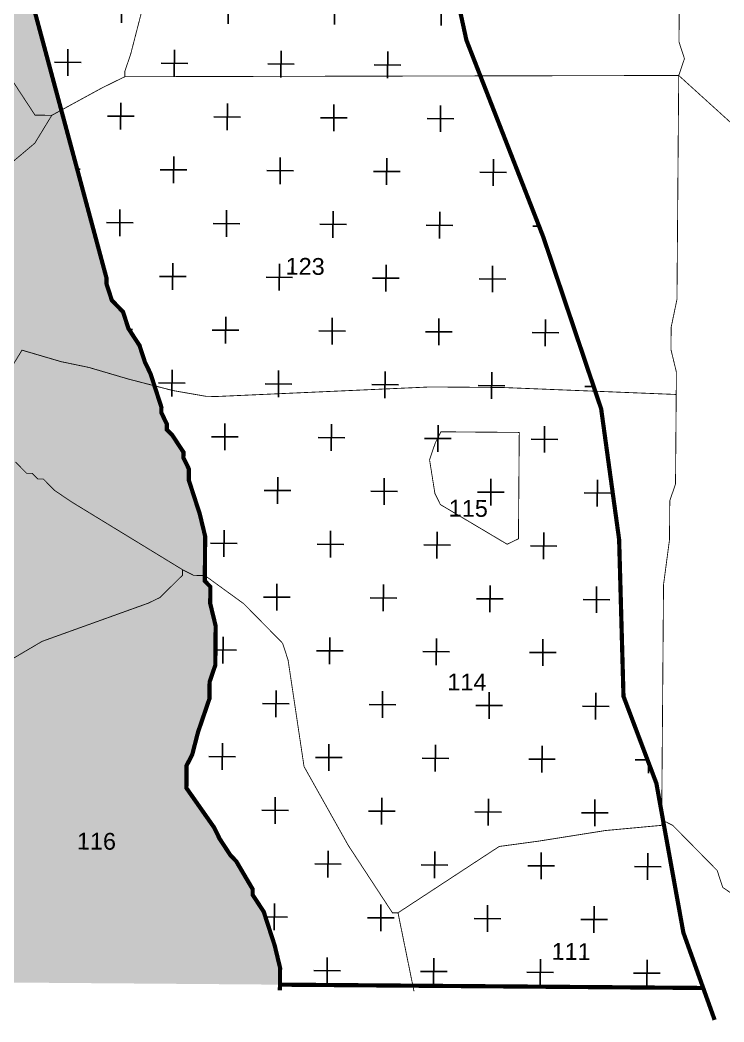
# Model space of a CAD drawing. Header units: metres. Extents: x 317370 to 326712, y 1824935 to 1838812.
# Drawn here: x 321754 to 322261, y 1824962 to 1825683 of the extents above; entities that cross this region are included whole.
import ezdxf

# ---------------------------------------------------------------- set-up
doc = ezdxf.new("R2010")
doc.units = ezdxf.units.M
doc.header["$MEASUREMENT"] = 0
for name, color, linetype in [('200M CRZ LINE', 22, 'Continuous'), ('500M CRZ LINE', 11, 'Continuous'), ('NDZ-200M FROM CRZ', 30, 'Continuous'), ('NDZ-500M FROM CRZ', 2, 'Continuous'), ('SURVEY NO.', 7, 'Continuous'), ('SURVEY PLOT BOUNDARY', 35, 'Continuous')]:
    doc.layers.add(name, color=color, linetype=linetype)
doc.styles.add('PDF Arial', font='arial.ttf')

# ---------------------------------------------------------------- blocks, each defined once
blk = doc.blocks.new('81')
at = {"layer": 'NDZ-200M FROM CRZ'}
h = blk.add_hatch(dxfattribs=at)
h.set_pattern_fill('CROSS', color=256, scale=3.023389, angle=-0.45083)
h.set_pattern_definition([(359.54917, (306983.874, 1824194.798), (19.348987, 19.046862), [9.59926, -28.79778]), (89.54917, (306988.635, 1824189.961), (-19.046862, 19.348987), [9.59926, -28.79778])])
h.paths.add_polyline_path([(321738.03, 1825816.47), (321738.06, 1825820.5), (321734.12, 1825832.63), (321730.19, 1825844.75), (321722.32, 1825869.01), (321714.35, 1825881.16), (321714.38, 1825885.2), (321662.62, 1825966.24), (321650.75, 1825994.55), (321650.78, 1825998.58), (321646.84, 1826010.71), (321642.88, 1826018.8), (321634.88, 1826026.93), (321619.33, 1826099.62), (321619.42, 1826111.71), (321615.48, 1826123.84), (321615.52, 1826127.87), (321599.74, 1826172.34), (321595.78, 1826180.44), (321587.81, 1826192.6), (321583.87, 1826204.72), (321579.87, 1826208.79), (321559.97, 1826241.2), (321544.17, 1826281.64), (321540.23, 1826293.76), (321532.27, 1826305.92), (321528.33, 1826318.05), (321520.33, 1826326.17), (321512.37, 1826338.33), (321500.34, 1826346.49), (321492.34, 1826354.61), (321480.31, 1826362.77), (321472.31, 1826370.9), (321460.28, 1826379.06), (321448.22, 1826383.18), (321436.19, 1826391.34), (321412.07, 1826399.59), (321399.98, 1826399.69), (321387.92, 1826403.81), (321352.7, 1826404.09), (321343.71, 1826420.29), (321308.26, 1826525.39), (321308.29, 1826529.42), (321292.51, 1826573.89), (321292.58, 1826581.96), (321288.55, 1826581.99), (321288.58, 1826586.02), (321280.58, 1826594.15), (321280.61, 1826598.18), (321276.65, 1826606.27), (321272.65, 1826610.34), (321272.68, 1826614.37), (321268.68, 1826618.43), (321260.68, 1826626.56), (321256.68, 1826630.62), (321252.65, 1826630.65), (321204.76, 1826691.5), (321200.73, 1826691.53), (321120.81, 1826780.86), (321116.84, 1826788.95), (321108.78, 1826789.02), (321108.81, 1826793.05), (321036.54, 1826829.9), (321032.55, 1826833.97), (321024.48, 1826834.03), (320956.15, 1826858.76), (320952.12, 1826858.79), (320875.66, 1826875.52), (320867.6, 1826875.58), (320863.57, 1826875.61), (320790.99, 1826872.15), (320786.95, 1826872.18), (320782.92, 1826872.21), (320774.86, 1826872.28), (320681.87, 1826836.72), (320673.81, 1826836.79), (320673.78, 1826832.76), (320532.1, 1826757.27), (320528.03, 1826753.27), (320442.88, 1826689.43), (320442.85, 1826685.4), (320438.82, 1826685.43), (320381.94, 1826629.44), (320381.91, 1826625.41), (320377.85, 1826621.41), (320369.72, 1826613.41), (320353.22, 1826565.16), (320340.72, 1826512.85), (320348.75, 1826508.75), (320360.87, 1826512.69), (320377.18, 1826536.75), (320417.94, 1826592.87), (320474.81, 1826648.87), (320555.93, 1826712.73), (320697.61, 1826788.22), (320790.6, 1826823.77), (320867.22, 1826827.2), (320939.65, 1826810.51), (321012.01, 1826785.75), (321084.28, 1826748.89), (321164.16, 1826655.54), (321220.12, 1826594.62), (321224.12, 1826590.56), (321232.12, 1826582.43), (321236.12, 1826578.37), (321240.08, 1826570.28), (321244.02, 1826558.15), (321248.02, 1826554.09), (321263.79, 1826509.61), (321299.21, 1826400.48), (321350.85, 1826303.32), (321346.41, 1826250.94), (321358.18, 1826210.53), (321381.89, 1826149.87), (321409.76, 1826105.3), (321425.53, 1826060.83), (321448.89, 1825955.82), (321468.76, 1825919.38), (321484.53, 1825874.91), (321544.27, 1825781.71), (321563.56, 1825672.7), (321630.06, 1825414.16), (321634.05, 1825410.09), (321638.05, 1825406.03), (321637.93, 1825389.9), (321641.96, 1825389.87), (321641.89, 1825381.81), (321649.92, 1825377.71), (321653.89, 1825369.62), (321657.89, 1825365.56), (321661.89, 1825361.49), (321661.86, 1825357.46), (321665.86, 1825353.4), (321665.76, 1825341.31), (321669.76, 1825337.24), (321669.73, 1825333.21), (321673.73, 1825329.15), (321673.7, 1825325.12), (321669.63, 1825321.12), (321673.63, 1825317.05), (321673.6, 1825313.02), (321681.6, 1825304.9), (321681.57, 1825300.86), (321685.53, 1825292.77), (321689.53, 1825288.71), (321689.15, 1825240.33), (321693.15, 1825236.27), (321693.09, 1825228.2), (321689.06, 1825228.24), (321689.03, 1825224.2), (321684.93, 1825216.17), (321680.81, 1825204.11), (321680.74, 1825196.05), (321676.49, 1825167.86), (321676.33, 1825147.7), (321672.24, 1825139.67), (321668.11, 1825127.61), (321667.98, 1825111.48), (321663.89, 1825103.45), (321699.6, 1825030.6), (321729.51, 1824990.05), (321941.12, 1824988.39), (321941.22, 1825000.48), (321937.32, 1825016.64), (321929.44, 1825040.89), (321921.48, 1825053.05), (321921.51, 1825057.08), (321909.58, 1825077.33), (321905.58, 1825081.39), (321897.61, 1825093.55), (321893.64, 1825101.65), (321873.71, 1825130.02), (321873.84, 1825146.15), (321877.93, 1825154.18), (321882.09, 1825170.27), (321886.22, 1825182.34), (321890.34, 1825194.4), (321890.44, 1825206.49), (321894.56, 1825218.56), (321894.79, 1825246.78), (321890.88, 1825262.93), (321890.98, 1825275.03), (321886.98, 1825279.09), (321887.23, 1825311.34), (321883.33, 1825327.5), (321879.39, 1825339.62), (321875.46, 1825351.75), (321875.52, 1825359.81), (321871.55, 1825367.91), (321871.58, 1825371.94), (321863.62, 1825384.1), (321859.62, 1825388.16), (321859.65, 1825392.19), (321855.68, 1825400.29), (321855.71, 1825404.32), (321851.78, 1825416.44), (321847.84, 1825428.57), (321843.88, 1825436.66), (321839.94, 1825448.79), (321831.97, 1825460.95), (321828.04, 1825473.07), (321824.04, 1825477.14), (321820.04, 1825481.2), (321816.1, 1825493.32), (321816.14, 1825497.36), (321757.39, 1825715.53)])
at = {"layer": 'NDZ-500M FROM CRZ'}
h = blk.add_hatch(dxfattribs=at)
h.set_pattern_fill('CROSS', color=256, scale=6.046778, angle=-0.45083)
h.set_pattern_definition([(359.54917, (306983.874, 1824194.8), (38.69797, 38.093725), [19.19852, -57.59556]), (89.54917, (306993.397, 1824185.124), (-38.093725, 38.69797), [19.19852, -57.59556])])
h.paths.add_polyline_path([(321993.36, 1825991.85), (321936.41, 1826090.35), (321890.5, 1826238.59), (321827.08, 1826376.17), (321779.48, 1826473.3), (321715.62, 1826554.44), (321648.26, 1826618.84), (321482.15, 1826694.26), (321406.39, 1826702.01), (321333.84, 1826702.58), (321245.07, 1826691.19), (321212.85, 1826681.23), (321252.65, 1826630.65), (321256.68, 1826630.62), (321260.68, 1826626.56), (321268.68, 1826618.43), (321272.68, 1826614.37), (321272.65, 1826610.34), (321276.65, 1826606.27), (321280.61, 1826598.18), (321280.58, 1826594.15), (321288.58, 1826586.02), (321288.55, 1826581.99), (321292.58, 1826581.96), (321292.51, 1826573.89), (321308.29, 1826529.42), (321308.26, 1826525.39), (321343.71, 1826420.29), (321352.7, 1826404.09), (321387.92, 1826403.81), (321399.98, 1826399.69), (321412.07, 1826399.59), (321436.19, 1826391.34), (321448.22, 1826383.18), (321460.28, 1826379.06), (321472.31, 1826370.9), (321480.31, 1826362.77), (321492.34, 1826354.61), (321500.34, 1826346.49), (321512.37, 1826338.33), (321520.33, 1826326.17), (321528.33, 1826318.05), (321532.27, 1826305.92), (321540.23, 1826293.76), (321544.17, 1826281.64), (321559.97, 1826241.2), (321579.87, 1826208.79), (321583.87, 1826204.72), (321587.81, 1826192.6), (321595.78, 1826180.44), (321599.74, 1826172.34), (321615.52, 1826127.87), (321615.48, 1826123.84), (321619.42, 1826111.71), (321619.33, 1826099.62), (321634.88, 1826026.93), (321642.88, 1826018.8), (321646.84, 1826010.71), (321650.78, 1825998.58), (321650.75, 1825994.55), (321662.62, 1825966.24), (321714.38, 1825885.2), (321714.35, 1825881.16), (321722.32, 1825869.01), (321730.19, 1825844.75), (321734.12, 1825832.63), (321738.06, 1825820.5), (321738.03, 1825816.47), (321757.39, 1825715.53), (321816.14, 1825497.36), (321816.1, 1825493.32), (321820.04, 1825481.2), (321824.04, 1825477.14), (321828.04, 1825473.07), (321831.97, 1825460.95), (321839.94, 1825448.79), (321843.88, 1825436.66), (321847.84, 1825428.57), (321851.78, 1825416.44), (321855.71, 1825404.32), (321855.68, 1825400.29), (321859.65, 1825392.19), (321859.62, 1825388.16), (321863.62, 1825384.1), (321871.58, 1825371.94), (321871.55, 1825367.91), (321875.52, 1825359.81), (321875.46, 1825351.75), (321879.39, 1825339.62), (321883.33, 1825327.5), (321887.23, 1825311.34), (321886.98, 1825279.09), (321890.98, 1825275.03), (321890.88, 1825262.93), (321894.79, 1825246.78), (321894.56, 1825218.56), (321890.44, 1825206.49), (321890.34, 1825194.4), (321886.22, 1825182.34), (321882.09, 1825170.27), (321877.93, 1825154.18), (321873.84, 1825146.15), (321873.71, 1825130.02), (321893.64, 1825101.65), (321897.61, 1825093.55), (321905.58, 1825081.39), (321909.58, 1825077.33), (321921.51, 1825057.08), (321921.48, 1825053.05), (321929.44, 1825040.89), (321937.32, 1825016.64), (321941.22, 1825000.48), (321941.12, 1824988.39), (322246.09, 1824985.99), (322231.8, 1825025.84), (322212.34, 1825133.41), (322188.65, 1825196.08), (322185.51, 1825308.99), (322172.55, 1825403.21), (322130.79, 1825527.13), (322075.47, 1825668.68), (322030.73, 1825874.64)])
at = {"layer": '200M CRZ LINE', "lineweight": 35, "const_width": 3.02}
blk.add_lwpolyline([(321757.39, 1825715.53), (321816.14, 1825497.36), (321816.1, 1825493.32), (321820.04, 1825481.2), (321824.04, 1825477.14), (321828.04, 1825473.07), (321831.97, 1825460.95), (321839.94, 1825448.79), (321843.88, 1825436.66), (321847.84, 1825428.57), (321851.78, 1825416.44), (321855.71, 1825404.32), (321855.68, 1825400.29), (321859.65, 1825392.19), (321859.62, 1825388.16), (321863.62, 1825384.1), (321871.58, 1825371.94), (321871.55, 1825367.91), (321875.52, 1825359.81), (321875.46, 1825351.75), (321879.39, 1825339.62), (321883.33, 1825327.5), (321887.23, 1825311.34), (321886.98, 1825279.09), (321890.98, 1825275.03), (321890.88, 1825262.93), (321894.79, 1825246.78), (321894.56, 1825218.56), (321890.44, 1825206.49), (321890.34, 1825194.4), (321886.22, 1825182.34), (321882.09, 1825170.27), (321877.93, 1825154.18), (321873.84, 1825146.15), (321873.71, 1825130.02), (321893.64, 1825101.65), (321897.61, 1825093.55), (321905.58, 1825081.39), (321909.58, 1825077.33), (321921.51, 1825057.08), (321921.48, 1825053.05), (321929.44, 1825040.89), (321937.32, 1825016.64), (321941.22, 1825000.48), (321941.09, 1824984.35)], dxfattribs=at)
at = {"layer": '500M CRZ LINE', "ltscale": 0.5, "const_width": 3.02, "flags": 128}
blk.add_lwpolyline([(321212.85, 1826681.23), (321245.07, 1826691.19), (321333.84, 1826702.58), (321406.39, 1826702.01), (321482.15, 1826694.26), (321648.26, 1826618.84), (321715.62, 1826554.44), (321779.48, 1826473.3), (321827.08, 1826376.17), (321890.5, 1826238.59), (321936.41, 1826090.35), (321993.36, 1825991.85), (322030.73, 1825874.64), (322075.47, 1825668.68), (322130.79, 1825527.13), (322172.55, 1825403.21), (322185.51, 1825308.99), (322188.65, 1825196.08), (322212.34, 1825133.41), (322231.8, 1825025.84), (322254.31, 1824963.02)], dxfattribs=at)
at = {"layer": 'NDZ-500M FROM CRZ', "const_width": 3.02, "flags": 128}
blk.add_lwpolyline([(321757.39, 1825715.53), (321816.14, 1825497.36), (321816.1, 1825493.32), (321820.04, 1825481.2), (321824.04, 1825477.14), (321828.04, 1825473.07), (321831.97, 1825460.95), (321839.94, 1825448.79), (321843.88, 1825436.66), (321847.84, 1825428.57), (321851.78, 1825416.44), (321855.71, 1825404.32), (321855.68, 1825400.29), (321859.65, 1825392.19), (321859.62, 1825388.16), (321863.62, 1825384.1), (321871.58, 1825371.94), (321871.55, 1825367.91), (321875.52, 1825359.81), (321875.46, 1825351.75), (321879.39, 1825339.62), (321883.33, 1825327.5), (321887.23, 1825311.34), (321886.98, 1825279.09), (321890.98, 1825275.03), (321890.88, 1825262.93), (321894.79, 1825246.78), (321894.56, 1825218.56), (321890.44, 1825206.49), (321890.34, 1825194.4), (321886.22, 1825182.34), (321882.09, 1825170.27), (321877.93, 1825154.18), (321873.84, 1825146.15), (321873.71, 1825130.02), (321893.64, 1825101.65), (321897.61, 1825093.55), (321905.58, 1825081.39), (321909.58, 1825077.33), (321921.51, 1825057.08), (321921.48, 1825053.05), (321929.44, 1825040.89), (321937.32, 1825016.64), (321941.22, 1825000.48), (321941.12, 1824988.39), (322246.09, 1824985.99), (322231.8, 1825025.84), (322212.34, 1825133.41), (322188.65, 1825196.08), (322185.51, 1825308.99), (322172.55, 1825403.21), (322130.79, 1825527.13), (322075.47, 1825668.68), (322030.73, 1825874.64)], dxfattribs=at)
at = {"layer": 'SURVEY PLOT BOUNDARY', "lineweight": 18, "const_width": 0.605}
for points in [[(321749.49, 1825223.73), (321769.74, 1825235.66), (321846.54, 1825263.28), (321854.64, 1825267.25), (321870.89, 1825283.25), (321870.92, 1825287.28), (321878.95, 1825283.18), (321887.01, 1825283.12), (321915.07, 1825262.74), (321943.06, 1825234.3), (321946.99, 1825222.17), (321958.48, 1825145.48), (321990.29, 1825088.79), (322022.15, 1825040.16), (322026.18, 1825040.13), (322037.71, 1824983.59), (322026.18, 1825040.13), (322086.96, 1825079.97), (322099.12, 1825087.93), (322127.36, 1825091.74), (322175.8, 1825099.42), (322216.14, 1825103.14), (322216.17, 1825107.17), (322217.5, 1825276.49), (322221.78, 1825308.71), (322222.01, 1825336.93), (322226.13, 1825348.99), (322226.77, 1825429.62), (322222.86, 1825445.78), (322222.99, 1825461.9), (322227.18, 1825482.03), (322228.45, 1825643.28), (322488.61, 1825407.4)], [(321841.84, 1825690.67), (321833.53, 1825658.49), (321829.4, 1825646.42), (321829.37, 1825642.39), (321813.18, 1825634.46), (321776.75, 1825614.58), (321764.66, 1825614.68), (321748.72, 1825638.99), (321736.76, 1825655.22), (321732.82, 1825667.34), (321728.82, 1825671.4), (321700.58, 1825667.59), (321680.39, 1825663.72), (321648.11, 1825659.94), (321631.99, 1825660.07), (321619.87, 1825656.13), (321579.56, 1825656.45), (321579.72, 1825676.61), (321575.81, 1825692.77)], [(322228.76, 1825683.6), (322228.64, 1825667.47), (322232.57, 1825655.35), (322228.45, 1825643.28), (321829.37, 1825642.39), (321829.4, 1825646.42), (321833.53, 1825658.49), (321841.84, 1825690.67)], [(322488.61, 1825407.4), (322228.45, 1825643.28), (322232.57, 1825655.35), (322228.64, 1825667.47), (322228.76, 1825683.6), (322228.89, 1825699.72), (322229.05, 1825719.88), (322229.21, 1825740.04), (322225.31, 1825756.19), (322225.46, 1825776.35), (322225.59, 1825792.48), (322225.69, 1825804.57), (322221.75, 1825816.7), (322217.78, 1825824.79), (322217.85, 1825832.85), (322213.88, 1825840.95), (322234.03, 1825840.79), (322246.13, 1825840.69), (322262.22, 1825836.54)], [(321736.09, 1825570.56), (321764.5, 1825594.52), (321776.75, 1825614.58), (321813.18, 1825634.46), (321829.37, 1825642.39), (322228.45, 1825643.28), (322227.97, 1825582.81), (322227.59, 1825534.44), (322227.37, 1825506.22), (322227.18, 1825482.03), (322222.99, 1825461.9), (322222.86, 1825445.78), (322226.77, 1825429.62), (322226.64, 1825413.49), (322101.72, 1825418.51), (322049.32, 1825418.92), (321972.7, 1825415.49), (321896.09, 1825412.06), (321888.02, 1825412.13), (321863.87, 1825416.35), (321831.69, 1825424.66), (321803.54, 1825432.95), (321783.41, 1825437.14), (321755.26, 1825445.42), (321718.51, 1825385.24)], [(321750.6, 1825364.83), (321758.6, 1825356.7), (321762.63, 1825356.67), (321766.63, 1825352.61), (321770.66, 1825352.57), (321778.65, 1825344.45), (321790.68, 1825336.29), (321870.92, 1825287.28), (321870.89, 1825283.25), (321854.64, 1825267.25), (321846.54, 1825263.28), (321769.74, 1825235.66), (321749.49, 1825223.73)], [(321718.51, 1825385.24), (321755.26, 1825445.42), (321783.41, 1825437.14), (321803.54, 1825432.95), (321831.69, 1825424.66), (321863.87, 1825416.35), (321888.02, 1825412.13), (321896.09, 1825412.06), (321972.7, 1825415.49), (322049.32, 1825418.92), (322101.72, 1825418.51), (322226.64, 1825413.49), (322226.48, 1825393.34), (322226.13, 1825348.99), (322222.01, 1825336.93), (322221.91, 1825324.83), (322221.78, 1825308.71), (322217.5, 1825276.49), (322217.18, 1825236.18), (322216.9, 1825199.89), (322216.71, 1825175.7), (322216.64, 1825167.64), (322216.61, 1825163.61), (322216.55, 1825155.55), (322216.52, 1825151.52), (322216.42, 1825139.42), (322216.39, 1825135.39), (322216.36, 1825131.36), (322216.33, 1825127.33), (322216.23, 1825115.23), (322216.17, 1825107.17), (322216.14, 1825103.14), (322175.8, 1825099.42), (322127.36, 1825091.74), (322099.12, 1825087.93), (322086.96, 1825079.97), (322026.18, 1825040.13), (322022.15, 1825040.16), (321990.29, 1825088.79), (321958.48, 1825145.48), (321946.99, 1825222.17), (321943.06, 1825234.3), (321915.07, 1825262.74), (321887.01, 1825283.12), (321878.95, 1825283.18), (321870.92, 1825287.28), (321790.68, 1825336.29), (321778.65, 1825344.45), (321770.66, 1825352.57), (321766.63, 1825352.61), (321762.63, 1825356.67), (321758.6, 1825356.7), (321750.6, 1825364.83)]]:
    blk.add_lwpolyline(points, dxfattribs=at)
for points in [[(321736.03, 1825562.49), (321724, 1825570.65), (321679.79, 1825587.13), (321595.08, 1825579.73), (321591.21, 1825599.92), (321587.37, 1825624.14), (321583.37, 1825628.2), (321579.46, 1825644.36), (321579.56, 1825656.45), (321619.87, 1825656.13), (321631.99, 1825660.07), (321648.11, 1825659.94), (321680.39, 1825663.72), (321700.58, 1825667.59), (321728.82, 1825671.4), (321732.82, 1825667.34), (321736.76, 1825655.22), (321748.72, 1825638.99), (321764.66, 1825614.68), (321776.75, 1825614.58), (321764.5, 1825594.52), (321736.09, 1825570.56)], [(322057.13, 1825386.61), (322085.34, 1825386.38), (322113.56, 1825386.16), (322113.43, 1825370.04), (322113.33, 1825357.94), (322113.24, 1825345.85), (322113.08, 1825325.69), (322112.95, 1825309.57), (322104.86, 1825305.6), (322056.71, 1825334.2), (322052.75, 1825342.29), (322048.91, 1825366.51), (322053.03, 1825378.57)], [(322048.91, 1825366.51), (322052.75, 1825342.29), (322056.71, 1825334.2), (322104.86, 1825305.6), (322112.95, 1825309.57), (322113.08, 1825325.69), (322113.24, 1825345.85), (322113.33, 1825357.94), (322113.43, 1825370.04), (322113.56, 1825386.16), (322085.34, 1825386.38), (322057.13, 1825386.61), (322053.03, 1825378.57)], [(322216.17, 1825107.17), (322224.2, 1825103.08), (322256.19, 1825070.57), (322260.12, 1825058.44), (322272.15, 1825050.29), (322280.15, 1825042.16), (322288.18, 1825038.07), (322292.15, 1825029.97), (322335.05, 1824981.25), (322292.15, 1825029.97), (322288.18, 1825038.07), (322280.15, 1825042.16), (322272.15, 1825050.29), (322260.12, 1825058.44), (322256.19, 1825070.57), (322224.2, 1825103.08)]]:
    blk.add_lwpolyline(points, close=True, dxfattribs=at)
at = {"layer": 'SURVEY NO.', "char_height": 12.094, "attachment_point": 7, "rotation": 359.54917, "style": 'PDF Arial'}
for s, insert in [('123', (321945.15, 1825499.68)), ('115', (322062.69, 1825325.4)), ('114', (322061.71, 1825200.42)), ('116', (321794.76, 1825085.6)), ('111', (322136.77, 1825006.31))]:
    blk.add_mtext(s, dxfattribs=dict(at, insert=insert))

msp = doc.modelspace()

# ---------------------------------------------------------------- block references
msp.add_blockref('81', (0, 0))

doc.saveas('drawing.dxf')
